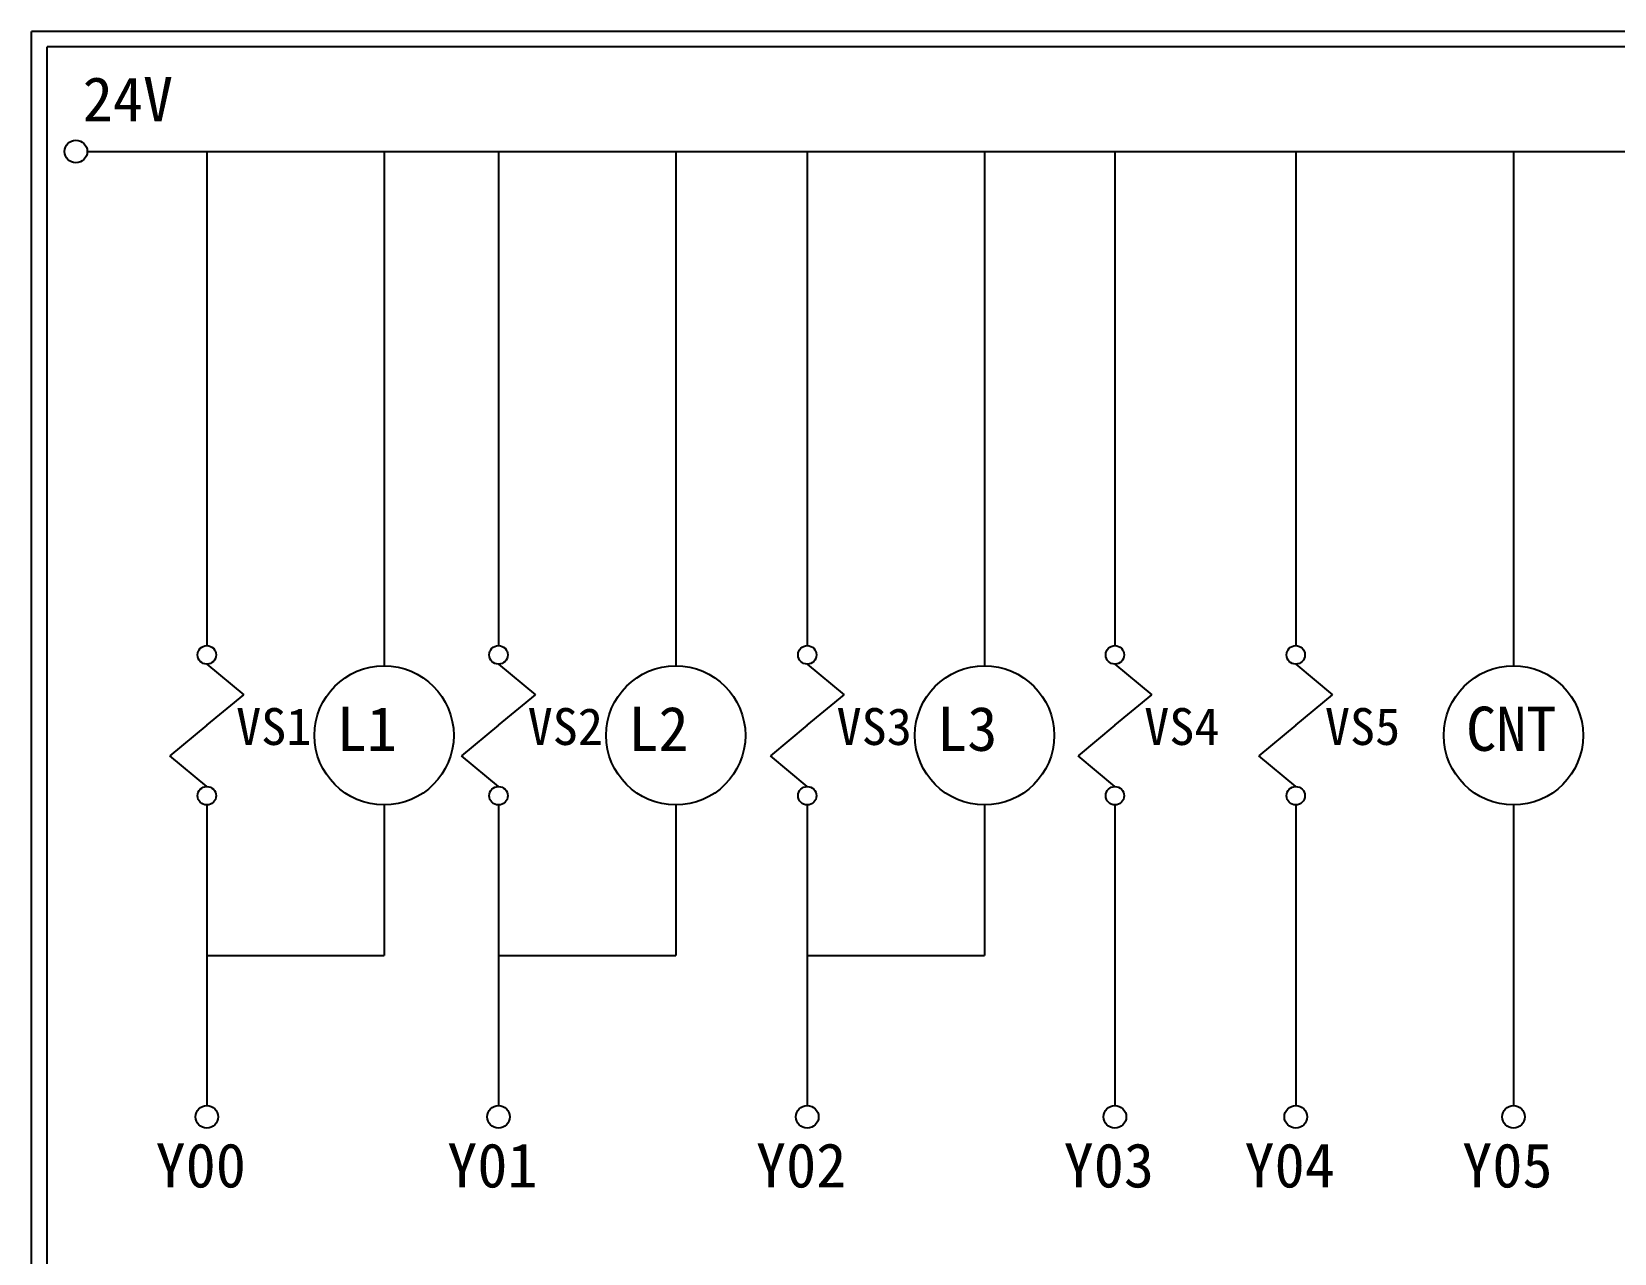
# Model space of a CAD drawing. Extents: x 325 to 612, y 3 to 207.
# Drawn here: x 325.3 to 454, y 107.6 to 207 of the extents above; entities that cross this region are included whole.
import ezdxf

# ---------------------------------------------------------------- set-up
doc = ezdxf.new("R2010")
doc.units = 0
doc.layers.add('圖框層', color=7, linetype='CONTINUOUS')
doc.layers.add('標尺寸層', color=3, linetype='CONTINUOUS')
doc.styles.add('STSL', font='KAIU.TTF')

msp = doc.modelspace()

# ---------------------------------------------------------------- linework, layer by layer
at = {"layer": '圖框層', "color": 7}
for p, q in [((612.32, 206.97), (325.32, 206.97)), ((325.32, 3), (325.32, 206.97)), ((611.07, 205.72), (326.57, 205.72)), ((326.57, 4.25), (326.57, 205.72))]:
    msp.add_line(p, q, dxfattribs=at)
at = {"layer": '標尺寸層', "color": 7}
for p, q in [((329.84, 197.22), (607.44, 197.22)), ((339.56, 197.22), (339.56, 157.03)), ((353.97, 197.22), (353.97, 155.39)), ((363.27, 197.22), (363.27, 157.03)), ((377.68, 197.22), (377.68, 155.39)), ((388.37, 197.22), (388.37, 157.03)), ((402.78, 197.22), (402.78, 155.39)), ((413.38, 197.22), (413.38, 157.03)), ((428.08, 197.22), (428.08, 157.03)), ((445.78, 197.22), (445.78, 155.39)), ((339.56, 155.53), (342.56, 153.04)), ((363.27, 155.53), (366.27, 153.04)), ((388.37, 155.53), (391.37, 153.04)), ((413.38, 155.53), (416.39, 153.04)), ((428.08, 155.53), (431.08, 153.04)), ((339.56, 150.55), (342.56, 153.04)), ((363.27, 150.55), (366.27, 153.04)), ((388.37, 150.55), (391.37, 153.04)), ((413.38, 150.55), (416.39, 153.04)), ((428.08, 150.55), (431.08, 153.04)), ((339.56, 150.55), (336.56, 148.06)), ((363.27, 150.55), (360.26, 148.06)), ((388.37, 150.55), (385.37, 148.06)), ((413.38, 150.55), (410.38, 148.06)), ((428.08, 150.55), (425.07, 148.06)), ((339.56, 145.57), (336.56, 148.06)), ((363.27, 145.57), (360.26, 148.06)), ((388.37, 145.57), (385.37, 148.06)), ((413.38, 145.57), (410.38, 148.06)), ((428.08, 145.57), (425.07, 148.06)), ((339.56, 144.07), (339.56, 119.62)), ((353.97, 144.07), (353.97, 131.84)), ((363.27, 144.07), (363.27, 119.62)), ((377.68, 144.07), (377.68, 131.84)), ((388.37, 144.07), (388.37, 119.62)), ((402.78, 144.07), (402.78, 131.84)), ((413.38, 144.07), (413.38, 119.62)), ((428.08, 144.07), (428.08, 119.62)), ((445.78, 144.07), (445.78, 119.62))]:
    msp.add_line(p, q, dxfattribs=at)
at = {"layer": '標尺寸層'}
for p, q in [((339.56, 131.84), (353.97, 131.84)), ((363.27, 131.84), (377.68, 131.84)), ((388.37, 131.84), (402.78, 131.84))]:
    msp.add_line(p, q, dxfattribs=at)
at = {"layer": '標尺寸層', "color": 7}
for centre, radius in [((328.92, 197.22), 0.92), ((339.56, 156.28), 0.751), ((363.27, 156.28), 0.751), ((388.37, 156.28), 0.751), ((413.38, 156.28), 0.751), ((428.08, 156.28), 0.751), ((353.97, 149.73), 5.66), ((377.68, 149.73), 5.66), ((402.78, 149.73), 5.66), ((445.78, 149.73), 5.66), ((339.56, 144.82), 0.751), ((363.27, 144.82), 0.751), ((388.37, 144.82), 0.751), ((413.38, 144.82), 0.751), ((428.08, 144.82), 0.751), ((339.56, 118.7), 0.92), ((363.27, 118.7), 0.92), ((388.37, 118.7), 0.92), ((413.38, 118.7), 0.92), ((428.08, 118.7), 0.92), ((445.78, 118.7), 0.92)]:
    msp.add_circle(centre, radius, dxfattribs=at)

# ---------------------------------------------------------------- texts
at = {"layer": '圖框層', "color": 4, "style": 'STSL'}
for s, height, p in [('24V', 3.6, (329.47, 199.68)), ('VS1', 3, (341.94, 148.95)), ('L1', 3.6, (350.12, 148.47)), ('VS2', 3, (365.64, 148.95)), ('L2', 3.6, (373.83, 148.47)), ('VS3', 3, (390.75, 148.95)), ('L3', 3.6, (398.93, 148.47)), ('VS4', 3, (415.76, 148.95)), ('VS5', 3, (430.45, 148.95)), ('CNT', 3.6, (441.93, 148.47)), ('Y00', 3.6, (335.39, 112.96)), ('Y01', 3.6, (359.1, 112.96)), ('Y02', 3.6, (384.2, 112.96)), ('Y03', 3.6, (409.21, 112.96)), ('Y04', 3.6, (423.91, 112.96)), ('Y05', 3.6, (441.61, 112.96))]:
    msp.add_text(s, height=height, dxfattribs=at).set_placement(p)

doc.saveas('drawing.dxf')
